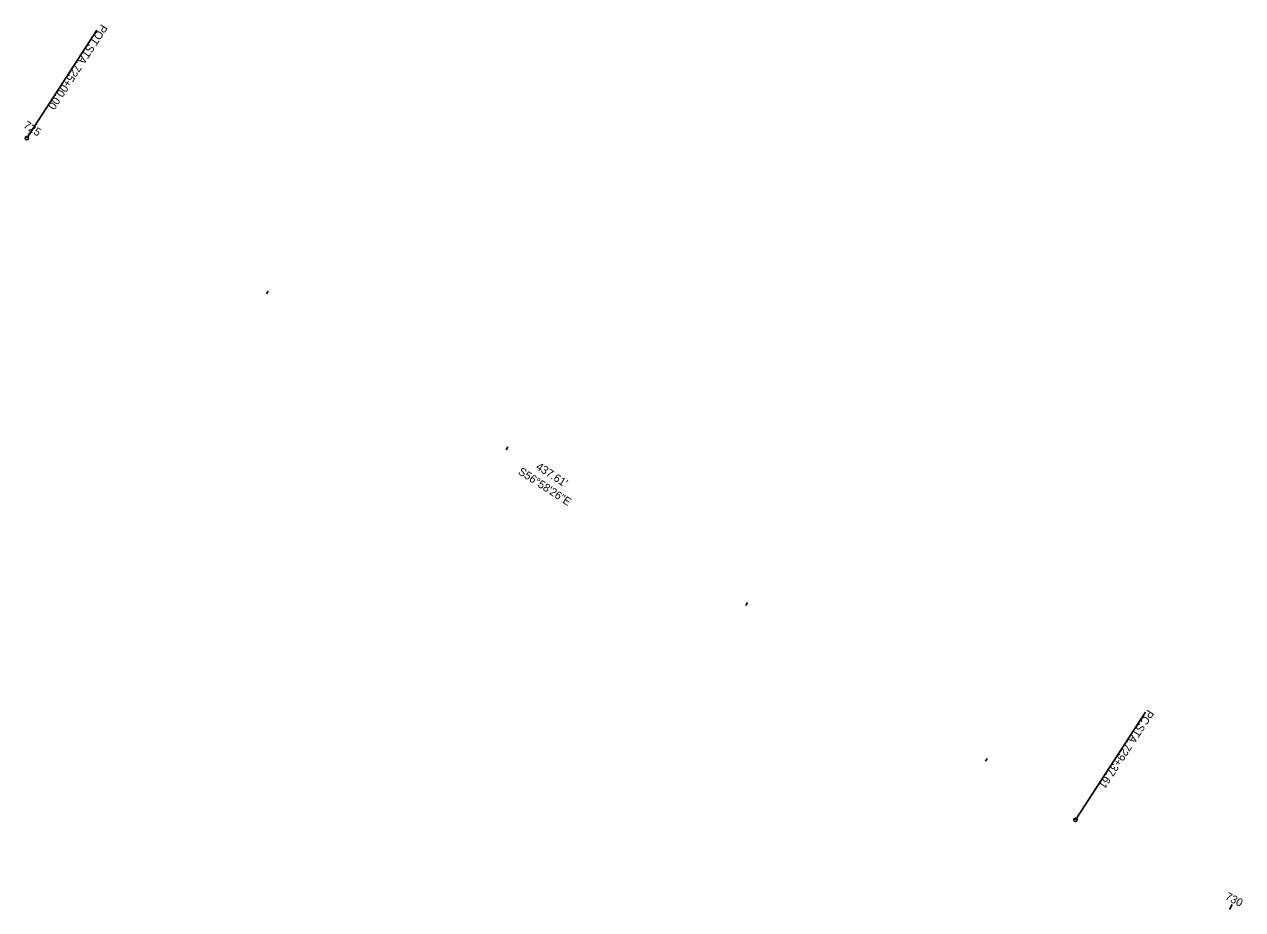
# Model space of a CAD drawing. Extents: x 144928 to 152344, y 329903 to 333202.
# Drawn here: x 144928.4 to 145354.6, y 332892.4 to 333202.1 of the extents above; entities that cross this region are included whole.
import ezdxf

# ---------------------------------------------------------------- set-up
doc = ezdxf.new("R2010")
doc.units = 0
for name, color, linetype in [('GE_P_Alignment_500_Bearings', 7, 'Continuous'), ('GE_P_Alignment_500_Cardinal_Points', 7, 'Continuous'), ('GE_P_Alignment_500_Distances', 7, 'Continuous'), ('GE_P_Alignment_500_Stations', 7, 'Continuous')]:
    doc.layers.add(name, color=color, linetype=linetype)

msp = doc.modelspace()

# ---------------------------------------------------------------- linework, layer by layer
at = {"layer": 'GE_P_Alignment_500_Cardinal_Points'}
for p, q in [((144929.28, 333162.26), (144953.8, 333199.99)), ((144929.28, 333162.26), (144953.8, 333199.99)), ((145296.18, 332923.75), (145320.71, 332961.48)), ((145296.18, 332923.75), (145320.71, 332961.48))]:
    msp.add_line(p, q, dxfattribs=at)
for centre in [(144929.28, 333162.26), (144929.28, 333162.26), (145296.18, 332923.75), (145296.18, 332923.75)]:
    msp.add_circle(centre, 0.6, dxfattribs=at)
at = {"layer": 'GE_P_Alignment_500_Stations'}
for p, q in [((144929.28, 333162.26), (144930.37, 333163.94)), ((144929.28, 333162.26), (144930.37, 333163.94)), ((145013.12, 333107.76), (145013.78, 333108.77)), ((145013.12, 333107.76), (145013.78, 333108.77)), ((145096.96, 333053.26), (145097.62, 333054.26)), ((145096.96, 333053.26), (145097.62, 333054.26)), ((145180.81, 332998.76), (145181.46, 332999.76)), ((145180.81, 332998.76), (145181.46, 332999.76)), ((145264.65, 332944.25), (145265.3, 332945.26)), ((145264.65, 332944.25), (145265.3, 332945.26)), ((145350.07, 332892.37), (145350.99, 332894.14)), ((145350.07, 332892.37), (145350.99, 332894.14))]:
    msp.add_line(p, q, dxfattribs=at)

# ---------------------------------------------------------------- texts
at = {"layer": 'GE_P_Alignment_500_Bearings'}
msp.add_text('S56°58\'26"E', height=2.8, rotation=326.974, dxfattribs=at).set_placement((145100.94, 333044.95))
msp.add_text('S56°58\'26"E', height=2.8, rotation=326.974, dxfattribs=at).set_placement((145100.94, 333044.95))
at = {"layer": 'GE_P_Alignment_500_Cardinal_Points'}
for s, p in [('POT', (144955.37, 333202.32)), ('POT', (144955.37, 333202.32)), (' STA. ', (144951.44, 333196.28)), (' STA. ', (144951.44, 333196.28)), ('725+00.00', (144946.29, 333188.35)), ('725+00.00', (144946.29, 333188.35)), ('PC', (145321.45, 332962.55)), ('PC', (145321.45, 332962.55)), (' STA. ', (145318.95, 332958.7)), (' STA. ', (145318.95, 332958.7)), ('729+37.61', (145313.8, 332950.78)), ('729+37.61', (145313.8, 332950.78))]:
    msp.add_text(s, height=2.8, rotation=236.974, dxfattribs=at).set_placement(p)
at = {"layer": 'GE_P_Alignment_500_Distances'}
msp.add_text("437.61'", height=2.8, rotation=326.974, dxfattribs=at).set_placement((145107.15, 333046.68))
msp.add_text("437.61'", height=2.8, rotation=326.974, dxfattribs=at).set_placement((145107.15, 333046.68))
at = {"layer": 'GE_P_Alignment_500_Stations'}
for s, rotation, p in [('725', 326.974, (144927.87, 333166.16)), ('725', 326.974, (144927.87, 333166.16)), ('730', 332.5856, (145348.25, 332896.13)), ('730', 332.5856, (145348.25, 332896.13))]:
    msp.add_text(s, height=2.8, rotation=rotation, dxfattribs=at).set_placement(p)

doc.saveas('drawing.dxf')
